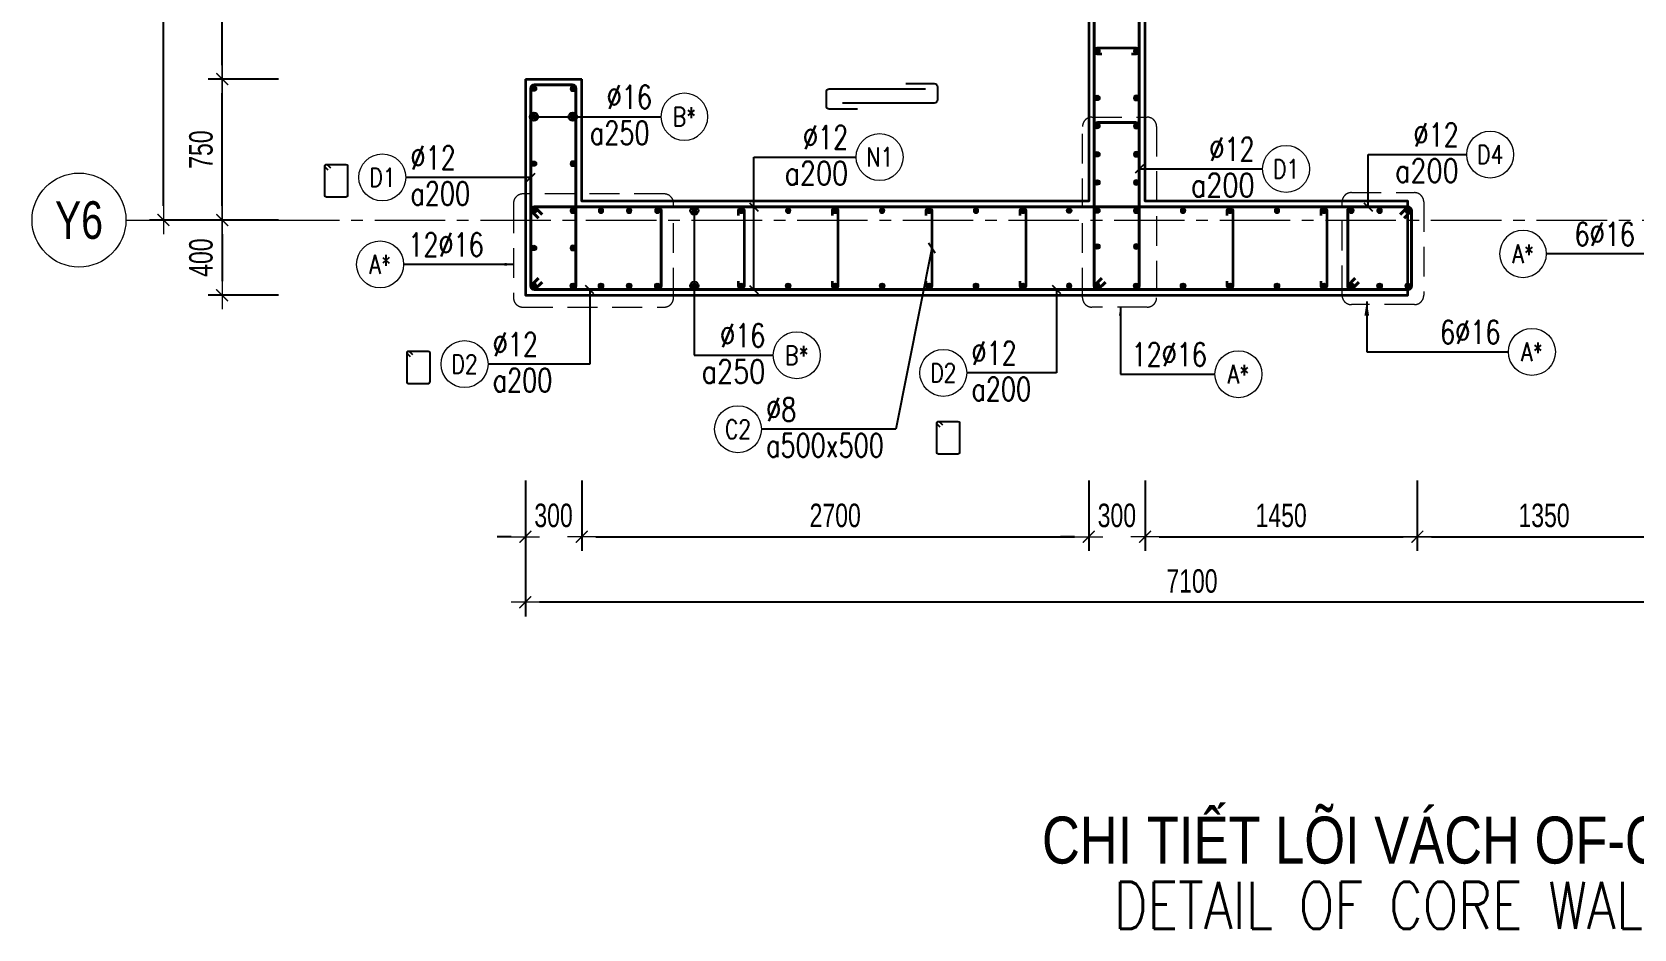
# Model space of a CAD drawing. Header units: millimetres. Extents: x 738475 to 1279438, y -34239 to 156422.
# Drawn here: x 1167946 to 1176477, y 94226 to 98999 of the extents above; entities that cross this region are included whole.
import ezdxf
from ezdxf.enums import TextEntityAlignment as Align

# ---------------------------------------------------------------- set-up
doc = ezdxf.new("R2010")
doc.units = ezdxf.units.MM
doc.header["$MEASUREMENT"] = 0
doc.linetypes.add('HIDDEN2', pattern=[4.7625, 3.175, -1.5875])
doc.linetypes.add('OF_Grid_1$0$CENTER2', pattern=[1.125, 0.75, -0.125, 0.125, -0.125])
doc.layers.get('0').update_dxf_attribs({"lineweight": 20})
doc.layers.get('Defpoints').update_dxf_attribs({"color": 151, "lineweight": 9})
for name, color, linetype, lineweight in [('KC-LEADER', 153, 'Continuous', 18), ('KC-THEP', 6, 'Continuous', 40), ('NDC_S_ANNO', 7, 'Continuous', 20), ('NDC_S_DIM', 1, 'Continuous', 15), ('NDC_S_ENG TITLE', 3, 'Continuous', 20), ('NDC_S_HIDDEN', 8, 'HIDDEN2', 13), ('NDC_S_LEADER', 1, 'Continuous', 15), ('NDC_S_REBAR', 4, 'Continuous', 35), ('NDC_S_STIRRUP', 4, 'Continuous', 40), ('NDC_S_TEXT SYMBOL', 7, 'Continuous', 20), ('NDC_S_VN TEXT', 7, 'Continuous', 20), ('NDC_S_VN TITLE', 6, 'Continuous', 35), ('NDC_S_WALL', 6, 'Continuous', 35), ('OF_Grid_1$0$NDC_S_AXIS', 5, 'OF_Grid_1$0$CENTER2', 13), ('OF_Grid_1$0$NDC_S_SYMBOL', 1, 'Continuous', 15), ('OF_Grid_1$0$NDC_S_TEXT SYMBOL', 7, 'Continuous', 20)]:
    doc.layers.add(name, color=color, linetype=linetype, lineweight=lineweight)
doc.layers.add('Ligature', color=1, linetype='Continuous')
doc.styles.add('NDC_ANNO', font='', dxfattribs={"width": 0.8})
doc.styles.add('NDC_ARIAL', font='arial.ttf', dxfattribs={"width": 0.85})
doc.styles.add('NDC_DIM', font='', dxfattribs={"width": 0.75})
doc.styles.add('NDC_EN TXT', font='romans.shx', dxfattribs={"width": 0.8})
doc.styles.add('NDC_VIE TXT', font='arial.ttf', dxfattribs={"width": 0.8})
doc.styles.add('OF_Grid_1$0$NDC_ANNO', font='', dxfattribs={"width": 0.8})
doc.styles.get('NDC_ANNO').set_extended_font_data('Dotum')
doc.styles.get('NDC_DIM').set_extended_font_data('Dotum')
doc.styles.get('OF_Grid_1$0$NDC_ANNO').set_extended_font_data('Dotum')
doc.dimstyles.new('NDC_1-50', dxfattribs={"dimscale": 50, "dimtxt": 2.5, "dimasz": 1, "dimexe": 1.5, "dimexo": 0, "dimgap": 0.8, "dimtad": 1, "dimdec": 0, "dimdsep": 46, "dimtxsty": 'NDC_ARIAL', "dimblk": 'DIMMARK', "dimcen": 49999.938995, "dimdle": 1.5, "dimclrd": 1, "dimclre": 1, "dimclrt": 3, "dimadec": 0, "dimazin": 0, "dimtfac": 1, "dimtdec": 0, "dimtix": 1, "dimtmove": 2, "dimatfit": 3, "dimfxl": 1, "dimarcsym": 0})
doc.dimstyles.new('NDC_dim_30', dxfattribs={"dimscale": 30, "dimtxt": 2.5, "dimasz": 1.5, "dimexe": 1.5, "dimexo": 2.5, "dimgap": 1, "dimtad": 1, "dimdec": 0, "dimzin": 0, "dimdsep": 46, "dimtxsty": 'NDC_DIM', "dimblk": 'DIMMARK', "dimcen": 0.09, "dimdle": 1.2, "dimclrd": 1, "dimclre": 1, "dimclrt": 3, "dimadec": 0, "dimazin": 0, "dimtfac": 1, "dimtdec": 0, "dimtix": 1, "dimtofl": 0, "dimtmove": 0, "dimatfit": 3, "dimfxl": 6, "dimfxlon": 1, "dimtolj": 1, "dimtzin": 0, "dimarcsym": 0})
doc.dimstyles.new('NDC_dim_50', dxfattribs={"dimscale": 50, "dimtxt": 2.5, "dimasz": 1.5, "dimexe": 1.5, "dimexo": 2.5, "dimgap": 1, "dimtad": 1, "dimdec": 0, "dimzin": 0, "dimdsep": 46, "dimtxsty": 'NDC_DIM', "dimblk": 'DIMMARK', "dimcen": 0.09, "dimdle": 1.2, "dimclrd": 1, "dimclre": 1, "dimclrt": 3, "dimadec": 0, "dimazin": 0, "dimtfac": 1, "dimtdec": 0, "dimtix": 1, "dimtofl": 0, "dimtmove": 0, "dimatfit": 3, "dimfxl": 6, "dimfxlon": 1, "dimtolj": 1, "dimtzin": 0, "dimarcsym": 0})

# ---------------------------------------------------------------- blocks, each defined once
blk = doc.blocks.new('*U9')
blk.add_circle((2.5, 0), 2.5)
at = {"layer": 'NDC_S_VN TEXT', "color": 3, "style": 'NDC_EN TXT', "width": 0.75}
blk.add_attdef('DK2', text='', height=2.5, dxfattribs=at).set_placement((-0.85, 0.85), align=Align.RIGHT)
at = {"layer": 'NDC_S_VN TEXT', "color": 7, "style": 'NDC_EN TXT', "width": 0.8}
blk.add_attdef('SH3', text='', height=2, dxfattribs=at).set_placement((2.5, 0), align=Align.MIDDLE)
blk = doc.blocks.new('DIMMARK')
at = {"layer": 'NDC_S_DIM', "color": 1}
blk.add_line((-1.5, 0), (1, 0), dxfattribs=at)
at = {"layer": 'NDC_S_DIM', "color": 2, "const_width": 0.1}
blk.add_lwpolyline([(-0.42, -0.42), (0.42, 0.42)], dxfattribs=at)
blk = doc.blocks.new('THEP')
at = {"layer": 'KC-LEADER', "color": 6}
blk.add_circle((0, 0), 14, dxfattribs=at)
at = {"layer": 'KC-THEP'}
for p, q in [((-14, 0), (14, 0)), ((9.9, 9.9), (-9.9, -9.9)), ((-9.9, 9.9), (9.9, -9.9)), ((0, 14), (0, -14))]:
    blk.add_line(p, q, dxfattribs=at)
blk = doc.blocks.new('*U10')
blk.add_circle((2.5, 0), 2.5)
at = {"layer": 'NDC_S_VN TEXT', "color": 3, "style": 'NDC_EN TXT'}
for tag, width, p in [('DK2', 0.75, (-0.85, 0.85)), ('KC2', 0.8, (-0.85, -2.97))]:
    blk.add_attdef(tag, text='', height=2.5, dxfattribs=dict(at, width=width)).set_placement(p, align=Align.RIGHT)
at = {"layer": 'NDC_S_VN TEXT', "color": 7, "style": 'NDC_EN TXT', "width": 0.8}
blk.add_attdef('SH3', text='', height=2, dxfattribs=at).set_placement((2.5, 0), align=Align.MIDDLE)
blk = doc.blocks.new('*U11')
blk.add_circle((-2.5, 0), 2.5)
at = {"layer": 'NDC_S_VN TEXT', "color": 3, "style": 'NDC_EN TXT', "width": 0.75}
for tag, p in [('DK1', (0.5, 0.85)), ('KC1', (0.5, -2.97))]:
    blk.add_attdef(tag, p, '', height=2.5, dxfattribs=at)
at = {"layer": 'NDC_S_VN TEXT', "color": 7, "style": 'NDC_EN TXT', "width": 0.8}
blk.add_attdef('SH2', text='', height=2, dxfattribs=at).set_placement((-2.5, 0), align=Align.MIDDLE)
blk = doc.blocks.new('*U13')
blk.add_circle((-2.5, 0), 2.5)
at = {"layer": 'NDC_S_VN TEXT', "color": 3, "style": 'NDC_EN TXT', "width": 0.75}
blk.add_attdef('DK1', (0.5, 0.85), '', height=2.5, dxfattribs=at)
at = {"layer": 'NDC_S_VN TEXT', "color": 7, "style": 'NDC_EN TXT', "width": 0.8}
blk.add_attdef('SH2', text='', height=2, dxfattribs=at).set_placement((-2.5, 0), align=Align.MIDDLE)
blk = doc.blocks.new('*U12')
blk.add_circle((-2.5, 0), 2.5)
at = {"layer": 'NDC_S_VN TEXT', "color": 3, "style": 'NDC_EN TXT', "width": 0.75}
for tag, p in [('DK1', (0.5, 0.85)), ('KC1', (0.5, -2.97))]:
    blk.add_attdef(tag, p, '', height=2.5, dxfattribs=at)
at = {"layer": 'NDC_S_VN TEXT', "color": 7, "style": 'NDC_EN TXT', "width": 0.8}
blk.add_attdef('SH2', text='', height=2, dxfattribs=at).set_placement((-2.5, 0), align=Align.MIDDLE)
blk = doc.blocks.new('*D623')
at = {"layer": 'Defpoints', "color": 0, "transparency": 16777216}
for p in [(1170572.8, 97598.4), (1177672.6, 96776.8), (1170572.8, 95964)]:
    blk.add_point(p, dxfattribs=at)
at = {"layer": 'NDC_S_DIM', "color": 1, "lineweight": -2, "transparency": 16777216}
for p, q in [((1170572.8, 96264), (1170572.8, 95889)), ((1177672.6, 96264), (1177672.6, 95889)), ((1177597.6, 95964), (1170647.8, 95964))]:
    blk.add_line(p, q, dxfattribs=at)
at = {"layer": 'NDC_S_DIM', "color": 1, "lineweight": -2, "transparency": 16777216, "xscale": 75, "yscale": 75, "zscale": 75, "rotation": 180}
blk.add_blockref('DIMMARK', (1170572.8, 95964), dxfattribs=at)
at = {"layer": 'NDC_S_DIM', "color": 1, "lineweight": -2, "transparency": 16777216, "xscale": 75, "yscale": 75, "zscale": 75}
blk.add_blockref('DIMMARK', (1177672.6, 95964), dxfattribs=at)
at = {"layer": 'NDC_S_DIM', "color": 3, "transparency": 16777216, "insert": (1174122.7, 96076.6), "char_height": 125, "attachment_point": 5, "style": 'NDC_DIM'}
blk.add_mtext('\\A1;7100', dxfattribs=at)
blk = doc.blocks.new('*D624')
at = {"layer": 'Defpoints', "color": 0, "ltscale": 200, "transparency": 16777216}
for p in [(1170572.8, 97598.4), (1170872.8, 97598.4), (1170572.8, 96313.1)]:
    blk.add_point(p, dxfattribs=at)
at = {"layer": 'NDC_S_DIM', "color": 1, "lineweight": -2, "ltscale": 200, "transparency": 16777216}
for p, q in [((1170572.8, 96613.1), (1170572.8, 96238.1)), ((1170872.8, 96613.1), (1170872.8, 96238.1)), ((1170497.8, 96313.1), (1170422.8, 96313.1)), ((1170947.8, 96313.1), (1171022.8, 96313.1))]:
    blk.add_line(p, q, dxfattribs=at)
at = {"layer": 'NDC_S_DIM', "color": 1, "lineweight": -2, "ltscale": 200, "transparency": 16777216, "xscale": 75, "yscale": 75, "zscale": 75}
blk.add_blockref('DIMMARK', (1170572.8, 96313.1), dxfattribs=at)
at = {"layer": 'NDC_S_DIM', "color": 1, "lineweight": -2, "ltscale": 200, "transparency": 16777216, "xscale": 75, "yscale": 75, "zscale": 75, "rotation": 180}
blk.add_blockref('DIMMARK', (1170872.8, 96313.1), dxfattribs=at)
at = {"layer": 'NDC_S_DIM', "color": 3, "ltscale": 200, "transparency": 16777216, "insert": (1170722.8, 96425.7), "char_height": 125, "attachment_point": 5, "style": 'NDC_DIM'}
blk.add_mtext('\\A1;300', dxfattribs=at)
blk = doc.blocks.new('*U15')
at = {"layer": 'OF_Grid_1$0$NDC_S_SYMBOL'}
blk.add_line((5, 0), (9, 0), dxfattribs=at)
blk.add_circle((0, 0), 5, dxfattribs=at)
at = {"layer": 'OF_Grid_1$0$NDC_S_TEXT SYMBOL', "color": 7, "style": 'OF_Grid_1$0$NDC_ANNO', "width": 0.8}
blk.add_attdef('GRID', text='', height=4, rotation=270, dxfattribs=at).set_placement((0, 0), align=Align.MIDDLE)
blk = doc.blocks.new('*D601')
at = {"layer": 'Defpoints', "color": 0, "ltscale": 200, "transparency": 16777216}
for p in [(1170872.8, 97998.4), (1168958.2, 97598.4), (1170634.9, 97598.4)]:
    blk.add_point(p, dxfattribs=at)
at = {"layer": 'NDC_S_DIM', "color": 1, "lineweight": -2, "ltscale": 200, "transparency": 16777216}
for p, q in [((1169258.2, 97998.4), (1168883.2, 97998.4)), ((1168958.2, 97923.4), (1168958.2, 97673.4)), ((1169258.2, 97598.4), (1168883.2, 97598.4))]:
    blk.add_line(p, q, dxfattribs=at)
at = {"layer": 'NDC_S_DIM', "color": 1, "lineweight": -2, "ltscale": 200, "transparency": 16777216, "xscale": 75, "yscale": 75, "zscale": 75}
for p, rotation in [((1168958.2, 97998.4), 90), ((1168958.2, 97598.4), 270)]:
    blk.add_blockref('DIMMARK', p, dxfattribs=dict(at, rotation=rotation))
at = {"layer": 'NDC_S_DIM', "color": 3, "ltscale": 200, "transparency": 16777216, "insert": (1168845.6, 97798.4), "char_height": 125, "attachment_point": 5, "rotation": 90, "style": 'NDC_DIM'}
blk.add_mtext('\\A1;400', dxfattribs=at)
blk = doc.blocks.new('*D602')
at = {"layer": 'Defpoints', "color": 0, "ltscale": 200, "transparency": 16777216}
for p in [(1168645.6, 109598.4), (1170686.7, 109598.4), (1170686.8, 97998.6)]:
    blk.add_point(p, dxfattribs=at)
at = {"layer": 'NDC_S_DIM', "color": 1, "lineweight": -2, "ltscale": 200, "transparency": 16777216}
for p, q in [((1168945.6, 109598.4), (1168570.6, 109598.4)), ((1168645.6, 98073.6), (1168645.6, 109523.4)), ((1168945.6, 97998.6), (1168570.6, 97998.6))]:
    blk.add_line(p, q, dxfattribs=at)
at = {"layer": 'NDC_S_DIM', "color": 1, "lineweight": -2, "ltscale": 200, "transparency": 16777216, "xscale": 75, "yscale": 75, "zscale": 75}
for p, rotation in [((1168645.6, 109598.4), 90), ((1168645.6, 97998.6), 270)]:
    blk.add_blockref('DIMMARK', p, dxfattribs=dict(at, rotation=rotation))
at = {"layer": 'NDC_S_DIM', "color": 3, "ltscale": 200, "transparency": 16777216, "insert": (1168533, 103798.5), "char_height": 125, "attachment_point": 5, "rotation": 90, "style": 'NDC_DIM'}
blk.add_mtext('\\A1;11600', dxfattribs=at)
blk = doc.blocks.new('*D592')
at = {"layer": 'Defpoints', "color": 0, "ltscale": 200, "transparency": 16777216}
for p in [(1173572.8, 98098.4), (1170872.8, 97598.4), (1173572.8, 96313.1)]:
    blk.add_point(p, dxfattribs=at)
at = {"layer": 'NDC_S_DIM', "color": 1, "lineweight": -2, "ltscale": 200, "transparency": 16777216}
for p, q in [((1170872.8, 96613.1), (1170872.8, 96238.1)), ((1173572.8, 96613.1), (1173572.8, 96238.1)), ((1170947.8, 96313.1), (1173497.8, 96313.1))]:
    blk.add_line(p, q, dxfattribs=at)
at = {"layer": 'NDC_S_DIM', "color": 1, "lineweight": -2, "ltscale": 200, "transparency": 16777216, "xscale": 75, "yscale": 75, "zscale": 75, "rotation": 180}
blk.add_blockref('DIMMARK', (1170872.8, 96313.1), dxfattribs=at)
at = {"layer": 'NDC_S_DIM', "color": 1, "lineweight": -2, "ltscale": 200, "transparency": 16777216, "xscale": 75, "yscale": 75, "zscale": 75}
blk.add_blockref('DIMMARK', (1173572.8, 96313.1), dxfattribs=at)
at = {"layer": 'NDC_S_DIM', "color": 3, "ltscale": 200, "transparency": 16777216, "insert": (1172222.8, 96425.7), "char_height": 125, "attachment_point": 5, "style": 'NDC_DIM'}
blk.add_mtext('\\A1;2700', dxfattribs=at)
blk = doc.blocks.new('*D593')
at = {"layer": 'Defpoints', "color": 0, "ltscale": 200, "transparency": 16777216}
for p in [(1173572.8, 98098.4), (1173872.8, 98098.4), (1173872.8, 96313.1)]:
    blk.add_point(p, dxfattribs=at)
at = {"layer": 'NDC_S_DIM', "color": 1, "lineweight": -2, "ltscale": 200, "transparency": 16777216}
for p, q in [((1173572.8, 96613.1), (1173572.8, 96238.1)), ((1173872.8, 96613.1), (1173872.8, 96238.1)), ((1173497.8, 96313.1), (1173422.8, 96313.1)), ((1173947.8, 96313.1), (1174022.8, 96313.1))]:
    blk.add_line(p, q, dxfattribs=at)
at = {"layer": 'NDC_S_DIM', "color": 1, "lineweight": -2, "ltscale": 200, "transparency": 16777216, "xscale": 75, "yscale": 75, "zscale": 75}
blk.add_blockref('DIMMARK', (1173572.8, 96313.1), dxfattribs=at)
at = {"layer": 'NDC_S_DIM', "color": 1, "lineweight": -2, "ltscale": 200, "transparency": 16777216, "xscale": 75, "yscale": 75, "zscale": 75, "rotation": 180}
blk.add_blockref('DIMMARK', (1173872.8, 96313.1), dxfattribs=at)
at = {"layer": 'NDC_S_DIM', "color": 3, "ltscale": 200, "transparency": 16777216, "insert": (1173722.8, 96425.7), "char_height": 125, "attachment_point": 5, "style": 'NDC_DIM'}
blk.add_mtext('\\A1;300', dxfattribs=at)
blk = doc.blocks.new('*D594')
at = {"layer": 'Defpoints', "color": 0, "ltscale": 200, "transparency": 16777216}
for p in [(1173872.8, 98098.4), (1175322.8, 98098.4), (1175322.8, 96313.1)]:
    blk.add_point(p, dxfattribs=at)
at = {"layer": 'NDC_S_DIM', "color": 1, "lineweight": -2, "ltscale": 200, "transparency": 16777216}
for p, q in [((1173872.8, 96613.1), (1173872.8, 96238.1)), ((1175322.8, 96613.1), (1175322.8, 96238.1)), ((1173947.8, 96313.1), (1175247.8, 96313.1))]:
    blk.add_line(p, q, dxfattribs=at)
at = {"layer": 'NDC_S_DIM', "color": 1, "lineweight": -2, "ltscale": 200, "transparency": 16777216, "xscale": 75, "yscale": 75, "zscale": 75, "rotation": 180}
blk.add_blockref('DIMMARK', (1173872.8, 96313.1), dxfattribs=at)
at = {"layer": 'NDC_S_DIM', "color": 1, "lineweight": -2, "ltscale": 200, "transparency": 16777216, "xscale": 75, "yscale": 75, "zscale": 75}
blk.add_blockref('DIMMARK', (1175322.8, 96313.1), dxfattribs=at)
at = {"layer": 'NDC_S_DIM', "color": 3, "ltscale": 200, "transparency": 16777216, "insert": (1174597.8, 96425.7), "char_height": 125, "attachment_point": 5, "style": 'NDC_DIM'}
blk.add_mtext('\\A1;1450', dxfattribs=at)
blk = doc.blocks.new('*D595')
at = {"layer": 'Defpoints', "color": 0, "ltscale": 200, "transparency": 16777216}
for p in [(1175322.8, 98098.4), (1176672.8, 98061.2), (1176672.8, 96313.1)]:
    blk.add_point(p, dxfattribs=at)
at = {"layer": 'NDC_S_DIM', "color": 1, "lineweight": -2, "ltscale": 200, "transparency": 16777216}
for p, q in [((1175322.8, 96613.1), (1175322.8, 96238.1)), ((1176672.8, 96613.1), (1176672.8, 96238.1)), ((1175397.8, 96313.1), (1176597.8, 96313.1))]:
    blk.add_line(p, q, dxfattribs=at)
at = {"layer": 'NDC_S_DIM', "color": 1, "lineweight": -2, "ltscale": 200, "transparency": 16777216, "xscale": 75, "yscale": 75, "zscale": 75, "rotation": 180}
blk.add_blockref('DIMMARK', (1175322.8, 96313.1), dxfattribs=at)
at = {"layer": 'NDC_S_DIM', "color": 1, "lineweight": -2, "ltscale": 200, "transparency": 16777216, "xscale": 75, "yscale": 75, "zscale": 75}
blk.add_blockref('DIMMARK', (1176672.8, 96313.1), dxfattribs=at)
at = {"layer": 'NDC_S_DIM', "color": 3, "ltscale": 200, "transparency": 16777216, "insert": (1175997.8, 96425.7), "char_height": 125, "attachment_point": 5, "style": 'NDC_DIM'}
blk.add_mtext('\\A1;1350', dxfattribs=at)
blk = doc.blocks.new('*D583')
at = {"layer": 'Defpoints', "color": 0, "ltscale": 200, "transparency": 16777216}
for p in [(1168958.2, 98748.4), (1170872.8, 98748.4), (1170872.8, 97998.4)]:
    blk.add_point(p, dxfattribs=at)
at = {"layer": 'NDC_S_DIM', "color": 1, "lineweight": -2, "ltscale": 200, "transparency": 16777216}
for p, q in [((1169258.2, 98748.4), (1168883.2, 98748.4)), ((1168958.2, 98073.4), (1168958.2, 98673.4)), ((1169258.2, 97998.4), (1168883.2, 97998.4))]:
    blk.add_line(p, q, dxfattribs=at)
at = {"layer": 'NDC_S_DIM', "color": 1, "lineweight": -2, "ltscale": 200, "transparency": 16777216, "xscale": 75, "yscale": 75, "zscale": 75}
for p, rotation in [((1168958.2, 98748.4), 90), ((1168958.2, 97998.4), 270)]:
    blk.add_blockref('DIMMARK', p, dxfattribs=dict(at, rotation=rotation))
at = {"layer": 'NDC_S_DIM', "color": 3, "ltscale": 200, "transparency": 16777216, "insert": (1168845.6, 98373.4), "char_height": 125, "attachment_point": 5, "rotation": 90, "style": 'NDC_DIM'}
blk.add_mtext('\\A1;750', dxfattribs=at)
blk = doc.blocks.new('*D584')
at = {"layer": 'Defpoints', "color": 0, "ltscale": 200, "transparency": 16777216}
for p in [(1168958.2, 100148.4), (1170628.9, 100148.4), (1170872.8, 98748.4)]:
    blk.add_point(p, dxfattribs=at)
at = {"layer": 'NDC_S_DIM', "color": 1, "lineweight": -2, "ltscale": 200, "transparency": 16777216}
for p, q in [((1169258.2, 100148.4), (1168883.2, 100148.4)), ((1168958.2, 98823.4), (1168958.2, 100073.4)), ((1169258.2, 98748.4), (1168883.2, 98748.4))]:
    blk.add_line(p, q, dxfattribs=at)
at = {"layer": 'NDC_S_DIM', "color": 1, "lineweight": -2, "ltscale": 200, "transparency": 16777216, "xscale": 75, "yscale": 75, "zscale": 75}
for p, rotation in [((1168958.2, 100148.4), 90), ((1168958.2, 98748.4), 270)]:
    blk.add_blockref('DIMMARK', p, dxfattribs=dict(at, rotation=rotation))
at = {"layer": 'NDC_S_DIM', "color": 3, "ltscale": 200, "transparency": 16777216, "insert": (1168845.6, 99448.4), "char_height": 125, "attachment_point": 5, "rotation": 90, "style": 'NDC_DIM'}
blk.add_mtext('\\A1;1400', dxfattribs=at)
blk = doc.blocks.new('Drawing name_symbol')
at = {"layer": 'NDC_S_ENG TITLE', "style": 'NDC_EN TXT', "width": 0.8}
blk.add_attdef('SECTDET1', text='', height=5, dxfattribs=at).set_placement((0, 1.01), align=Align.CENTER)
at = {"layer": 'NDC_S_TEXT SYMBOL', "lineweight": 25, "style": 'NDC_ANNO', "width": 0.8}
blk.add_attdef('SSCALE', text='', height=2.5, dxfattribs=at).set_placement((0, -4), align=Align.CENTER)
at = {"layer": 'NDC_S_VN TITLE', "style": 'NDC_VIE TXT', "width": 0.8}
blk.add_attdef('SECTDET2', text='', height=5, dxfattribs=at).set_placement((0, 7.97), align=Align.CENTER)

msp = doc.modelspace()

# ---------------------------------------------------------------- linework, layer by layer
at = {"layer": 'Ligature', "elevation": 0.03}
for points in [[(1172599.539, 98725.268), (1172749.758, 98725.268, -0.41421356), (1172767.362, 98707.664), (1172767.362, 98638.543, -0.41421356), (1172749.758, 98620.94), (1172261.591, 98620.94)], [(1172703.156, 98695.212), (1172191.487, 98695.212, 0.41421356), (1172173.884, 98677.609), (1172173.884, 98608.488, 0.41421356), (1172191.487, 98590.884), (1172341.706, 98590.884)]]:
    msp.add_lwpolyline(points, format="xyb", dxfattribs=at)
at = {"layer": 'Ligature'}
for points in [[(1169523.113, 98264.403), (1169507.148, 98280.369, -0.66817864), (1169512.921, 98294.307), (1169617.55, 98294.307, -0.41421356), (1169625.715, 98286.142), (1169625.715, 98129.035, -0.41421356), (1169617.55, 98120.87), (1169512.921, 98120.87, -0.41421356), (1169504.756, 98129.035), (1169504.756, 98286.142, -0.66817864), (1169518.694, 98291.916), (1169534.66, 98275.95)], [(1169960.926, 97270.802), (1169944.96, 97286.768, -0.66817864), (1169950.733, 97300.706), (1170055.362, 97300.706, -0.41421356), (1170063.527, 97292.541), (1170063.527, 97135.433, -0.41421356), (1170055.362, 97127.269), (1169950.733, 97127.269, -0.41421356), (1169942.568, 97135.433), (1169942.568, 97292.541, -0.66817864), (1169956.506, 97298.314), (1169972.472, 97282.349)], [(1172782.317, 96896.509), (1172766.351, 96912.475, -0.66817864), (1172772.124, 96926.414), (1172876.753, 96926.414, -0.41421356), (1172884.918, 96918.249), (1172884.918, 96761.141, -0.41421356), (1172876.753, 96752.976), (1172772.124, 96752.976, -0.41421356), (1172763.959, 96761.141), (1172763.959, 96918.249, -0.66817864), (1172777.898, 96924.022), (1172793.864, 96908.056)]]:
    msp.add_lwpolyline(points, format="xyb", dxfattribs=at)
at = {"layer": 'NDC_S_HIDDEN', "ltscale": 50}
for points in [[(1173884.345, 97534.963), (1173589.945, 97534.963, -0.41421356), (1173539.945, 97584.963), (1173539.945, 98495.907, -0.41421356), (1173589.945, 98545.907), (1173884.345, 98545.907, -0.41421356), (1173934.345, 98495.907), (1173934.345, 97584.963, -0.41421356)], [(1170559.605, 97534.963), (1171311.815, 97534.963, 0.41421356), (1171361.815, 97584.963), (1171361.815, 98087.413, 0.41421356), (1171311.815, 98137.413), (1170559.605, 98137.413, 0.41421356), (1170509.605, 98087.413), (1170509.605, 97584.963, 0.41421356)], [(1174971.975, 98144.521), (1175307.199, 98144.521, -0.41421356), (1175357.199, 98094.521), (1175357.199, 97598.363, -0.41421356), (1175307.199, 97548.363), (1174971.975, 97548.363, -0.41421356), (1174921.975, 97598.363), (1174921.975, 98094.521, -0.41421356)]]:
    msp.add_lwpolyline(points, format="xyb", close=True, dxfattribs=at)
at = {"layer": 'NDC_S_REBAR'}
for points in [[(1173800.487, 98883.363), (1173825.487, 98883.363, 1), (1173825.487, 98913.363), (1173618.463, 98913.363, 1), (1173618.463, 98883.363), (1173643.463, 98883.363)], [(1171707.605, 98023.363), (1171707.605, 98048.363, -1), (1171737.605, 98048.363), (1171737.605, 97648.363, -1), (1171707.605, 97648.363), (1171707.605, 97673.363)], [(1172207.605, 98023.363), (1172207.605, 98048.363, -1), (1172237.605, 98048.363), (1172237.605, 97648.363, -1), (1172207.605, 97648.363), (1172207.605, 97673.363)], [(1172707.605, 98023.363), (1172707.605, 98048.363, -1), (1172737.605, 98048.363), (1172737.605, 97648.363, -1), (1172707.605, 97648.363), (1172707.605, 97673.363)], [(1173207.605, 98023.363), (1173207.605, 98048.363, -1), (1173237.605, 98048.363), (1173237.605, 97648.363, -1), (1173207.605, 97648.363), (1173207.605, 97673.363)], [(1174310.487, 98023.363), (1174310.487, 98048.363, -1), (1174340.487, 98048.363), (1174340.487, 97648.363, -1), (1174310.487, 97648.363), (1174310.487, 97673.363)], [(1174810.487, 98023.363), (1174810.487, 98048.363, -1), (1174840.487, 98048.363), (1174840.487, 97648.363, -1), (1174810.487, 97648.363), (1174810.487, 97673.363)]]:
    msp.add_lwpolyline(points, format="xyb", dxfattribs=at)
at = {"layer": 'NDC_S_STIRRUP'}
for points in [[(1173641.975, 97688.363), (1173601.975, 97648.363, 0.41421356), (1173621.975, 97628.363), (1173821.975, 97628.363, 0.41421356), (1173841.975, 97648.363), (1173841.975, 109948.363, 0.41421356), (1173821.975, 109968.363), (1173621.975, 109968.363, 0.41421356), (1173601.975, 109948.363), (1173601.975, 97648.363, 0.41421356), (1173621.975, 97628.363), (1173661.975, 97668.363)], [(1170641.975, 97688.363), (1170601.975, 97648.363, 0.41421356), (1170621.975, 97628.363), (1170821.975, 97628.363, 0.41421356), (1170841.975, 97648.363), (1170841.975, 98698.363, 0.41421356), (1170821.975, 98718.363), (1170621.975, 98718.363, 0.41421356), (1170601.975, 98698.363), (1170601.975, 97648.363, 0.41421356), (1170621.975, 97628.363), (1170661.975, 97668.363)], [(1173641.975, 97688.363), (1173601.975, 97648.363, 0.41421356), (1173621.975, 97628.363), (1173821.975, 97628.363, 0.41421356), (1173841.975, 97648.363), (1173841.975, 98496.974, 0.41421356), (1173821.975, 98516.974), (1173621.975, 98516.974, 0.41421356), (1173601.975, 98496.974), (1173601.975, 97648.363, 0.41421356), (1173621.975, 97628.363), (1173661.975, 97668.363)], [(1175231.975, 98028.363), (1175271.975, 98068.363, -0.41421356), (1175291.975, 98048.363), (1175291.975, 97648.363, -0.41421356), (1175271.975, 97628.363), (1170621.975, 97628.363, -0.41421356), (1170601.975, 97648.363), (1170601.975, 98048.363, -0.41421356), (1170621.975, 98068.363), (1175271.975, 98068.363, -0.41421356), (1175291.975, 98048.363), (1175251.975, 98008.363)], [(1170661.975, 98028.363), (1170621.975, 98068.363, 0.41421356), (1170601.975, 98048.363), (1170601.975, 97648.363, 0.41421356), (1170621.975, 97628.363), (1171275.487, 97628.363, 0.41421356), (1171295.487, 97648.363), (1171295.487, 98048.363, 0.41421356), (1171275.487, 98068.363), (1170621.975, 98068.363, 0.41421356), (1170601.975, 98048.363), (1170641.975, 98008.363)], [(1174991.975, 97688.363), (1174951.975, 97648.363, 0.41421356), (1174971.975, 97628.363), (1175271.975, 97628.363, 0.41421356), (1175291.975, 97648.363), (1175291.975, 98048.363, 0.41421356), (1175271.975, 98068.363), (1174971.975, 98068.363, 0.41421356), (1174951.975, 98048.363), (1174951.975, 97648.363, 0.41421356), (1174971.975, 97628.363), (1175011.975, 97668.363)]]:
    msp.add_lwpolyline(points, format="xyb", dxfattribs=at)
at = {"layer": 'NDC_S_WALL'}
for points in [[(1173572.774, 109498.363), (1173572.774, 98098.363), (1170872.774, 98098.363), (1170872.774, 98098.363), (1170872.774, 98748.363)], [(1170572.774, 98748.363), (1170572.774, 97598.363), (1170572.774, 97598.363), (1175272.774, 97598.363), (1175272.774, 97598.363), (1175272.774, 98098.363), (1175272.774, 98098.363), (1173872.774, 98098.363), (1173872.774, 99648.363)], [(1170572.774, 98748.363), (1170872.774, 98748.363)]]:
    msp.add_lwpolyline(points, dxfattribs=at)
at = {"layer": 'OF_Grid_1$0$NDC_S_AXIS', "ltscale": 500}
msp.add_line((1168645.595, 97998.363), (1184495.919, 97998.363), dxfattribs=at)

# ---------------------------------------------------------------- block references
at = {"layer": 'KC-THEP'}
for p, rotation in [((1173618.463, 98898.363), 189.6685644363809), ((1170618.463, 98697.518), 189.6685644363809), ((1173618.463, 98648.363), 189.6685644363809), ((1170618.463, 98548.363), 189.6685644363809), ((1173618.463, 98498.363), 189.6685644363809), ((1173618.463, 98348.363), 189.6685644363809), ((1170618.463, 98298.363), 189.6685644363809), ((1173618.463, 98198.363), 189.6685644363809), ((1170618.463, 98048.363), 189.6685644363809), ((1173468.463, 98048.363), 189.6685644363809), ((1173618.463, 98048.363), 189.6685644363809), ((1170618.463, 97849.931), 189.6685644363809), ((1173618.463, 97857.697), 189.6685644363809), ((1170825.487, 97648.363), 9.66856443638095), ((1170975.487, 97648.363), 9.66856443638095), ((1171125.487, 97648.363), 9.66856443638095), ((1171275.487, 97648.363), 9.66856443638095), ((1171472.605, 97648.363), 9.668564436380946), ((1171722.605, 97648.363), 9.668564436380946), ((1171972.605, 97648.363), 9.668564436380946), ((1172222.605, 97648.363), 9.668564436380946), ((1172472.605, 97648.363), 9.668564436380946), ((1172722.605, 97648.363), 9.668564436380946), ((1172972.605, 97648.363), 9.668564436380946), ((1173222.605, 97648.363), 9.668564436380946), ((1173825.487, 97648.363), 9.668564436380946), ((1174075.487, 97648.363), 9.668564436380946), ((1174325.487, 97648.363), 9.668564436380946), ((1174575.487, 97648.363), 9.668564436380946), ((1174825.487, 97648.363), 9.668564436380946), ((1174971.975, 97648.363), 9.668564436380946), ((1175121.975, 97648.363), 9.668564436380946), ((1175271.975, 97648.363), 9.668564436380946)]:
    msp.add_blockref('THEP', p, dxfattribs=dict(at, rotation=rotation))
at = {"layer": 'KC-THEP', "xscale": -1}
for p, rotation in [((1173825.487, 98898.363), 170.331435563619), ((1170825.487, 98697.518), 170.331435563619), ((1173825.487, 98648.363), 170.331435563619), ((1170825.487, 98548.363), 170.331435563619), ((1173825.487, 98498.363), 170.331435563619), ((1173825.487, 98348.363), 170.331435563619), ((1170825.487, 98298.363), 170.331435563619), ((1173825.487, 98198.363), 170.331435563619), ((1170825.487, 98048.363), 170.331435563619), ((1170975.487, 98048.363), 170.331435563619), ((1171125.487, 98048.363), 170.331435563619), ((1171275.487, 98048.363), 170.331435563619), ((1171472.605, 98048.363), 170.331435563619), ((1171722.605, 98048.363), 170.331435563619), ((1171972.605, 98048.363), 170.331435563619), ((1172222.605, 98048.363), 170.331435563619), ((1172472.605, 98048.363), 170.331435563619), ((1172722.605, 98048.363), 170.331435563619), ((1172972.605, 98048.363), 170.331435563619), ((1173222.605, 98048.363), 170.331435563619), ((1173825.487, 98048.363), 170.331435563619), ((1174075.487, 98048.363), 170.331435563619), ((1174325.487, 98048.363), 170.331435563619), ((1174575.487, 98048.363), 170.331435563619), ((1174825.487, 98048.363), 170.331435563619), ((1174971.975, 98048.363), 170.331435563619), ((1175121.975, 98048.363), 170.331435563619), ((1175271.975, 98048.363), 170.331435563619), ((1170825.487, 97849.931), 170.331435563619), ((1173825.487, 97857.697), 170.331435563619), ((1170618.463, 97648.363), 350.3314355636191), ((1173468.463, 97648.363), 350.3314355636191), ((1173618.463, 97648.363), 350.3314355636191)]:
    msp.add_blockref('THEP', p, dxfattribs=dict(at, rotation=rotation))
at = {"layer": 'NDC_S_ANNO'}
ref = msp.add_blockref('Drawing name_symbol', (1176599.008, 94174.947), dxfattribs=dict(at, xscale=50, yscale=50, zscale=50))
ref.add_attrib('SECTDET1', 'DETAIL OF CORE WALL OF-CW4+CW5+CW7', dxfattribs={"layer": 'NDC_S_ENG TITLE', "height": 250, "style": 'NDC_EN TXT', "width": 0.8}).set_placement((1176599.008, 94225.511), align=Align.CENTER)
ref.add_attrib('SECTDET2', 'CHI TIẾT LÕI VÁCH OF-CW4+CW5+CW7 TẦNG 4F', dxfattribs={"layer": 'NDC_S_VN TITLE', "height": 250, "style": 'NDC_VIE TXT', "width": 0.8}).set_placement((1176599.008, 94573.48), align=Align.CENTER)
at = {"layer": 'NDC_S_VN TEXT'}
ref = msp.add_blockref('*U11', (1171294.434, 98548.363), dxfattribs=dict(at, xscale=-50, yscale=50, zscale=50))
ref.add_attrib('SH2', 'B*', dxfattribs={"color": 7, "height": 100, "style": 'NDC_EN TXT', "width": 0.8}).set_placement((1171419.434, 98548.363), align=Align.MIDDLE)
ref.add_attrib('DK1', '%%C16', (1171006.041, 98590.638), dxfattribs={"color": 3, "height": 125, "style": 'NDC_EN TXT', "width": 0.75})
ref.add_attrib('KC1', 'a250', (1170916.755, 98399.736), dxfattribs={"color": 3, "height": 125, "style": 'NDC_EN TXT', "width": 0.75})
at = {"layer": 'NDC_S_VN TEXT', "xscale": 50, "yscale": 50, "zscale": 50}
for name, p, values in [('*U10', (1172334.544, 98333.641), {'SH3': 'N1', 'DK2': '%%C12', 'KC2': 'a200'}), ('*U10', (1175585.846, 98347.089), {'SH3': 'D4', 'DK2': '%%C12', 'KC2': 'a200'}), ('*U11', (1169936.038, 98225.404), {'SH2': 'D1', 'DK1': '%%C12', 'KC1': 'a200'}), ('*U10', (1174498.728, 98270.345), {'SH3': 'D1', 'DK2': '%%C12', 'KC2': 'a200'}), ('*U13', (1169924.234, 97762.513), {'SH2': 'A*', 'DK1': '12%%C16'}), ('*U10', (1171893.216, 97278.651), {'SH3': 'B*', 'DK2': '%%C16', 'KC2': 'a250'}), ('*U9', (1175808.23, 97296.87), {'SH3': 'A*', 'DK2': '6%%C16'}), ('*U11', (1170373.85, 97231.803), {'SH2': 'D2', 'DK1': '%%C12', 'KC1': 'a200'}), ('*U11', (1172923.586, 97185.153), {'SH2': 'D2', 'DK1': '%%C12', 'KC1': 'a200'}), ('*U9', (1174245.191, 97178.058), {'SH3': 'A*', 'DK2': '12%%C16'}), ('*U12', (1171830.17, 96885.343), {'SH2': 'C2', 'DK1': '%%c8', 'KC1': 'a500x500'})]:
    msp.add_blockref(name, p, dxfattribs=at).add_auto_attribs(values)
at = {"layer": 'NDC_S_VN TEXT'}
ref = msp.add_blockref('*U9', (1176010.763, 97818.505), dxfattribs=dict(at, xscale=-50, yscale=50, zscale=50))
ref.add_attrib('SH3', 'A*', dxfattribs={"color": 7, "height": 100, "style": 'NDC_EN TXT', "width": 0.8}).set_placement((1175885.763, 97818.505), align=Align.MIDDLE)
ref.add_attrib('DK2', '6%%C16', dxfattribs={"color": 3, "height": 125, "style": 'NDC_EN TXT', "width": 0.75}).set_placement((1176481.834, 97860.781), align=Align.RIGHT)
at = {"layer": 'OF_Grid_1$0$NDC_S_AXIS'}
ref = msp.add_blockref('*U15', (1168195.595, 97998.363), dxfattribs=dict(at, xscale=50, yscale=50, zscale=50))
ref.add_attrib('GRID', 'Y6', dxfattribs={"layer": 'OF_Grid_1$0$NDC_S_TEXT SYMBOL', "color": 7, "height": 200, "style": 'OF_Grid_1$0$NDC_ANNO', "width": 0.8}).set_placement((1168195.595, 97998.363), align=Align.MIDDLE)

# ---------------------------------------------------------------- dimensions: what is measured, and where the dimension line sits
at = {"layer": 'NDC_S_DIM', "ltscale": 200}
for base, p1, p2, angle, picture, middle in [((1168645.595, 109598.363), (1170686.76, 97998.617), (1170686.662, 109598.363), 90, '*D602', (1168533.01, 103798.49)), ((1168958.191, 100148.363), (1170872.774, 98748.363), (1170628.864, 100148.363), 90, '*D584', (1168845.606, 99448.363)), ((1168958.191, 98748.363), (1170872.774, 97998.363), (1170872.774, 98748.363), 90, '*D583', (1168845.606, 98373.363)), ((1173572.774, 96313.143), (1170872.774, 97598.363), (1173572.774, 98098.363), 180, '*D592', (1172222.774, 96425.728)), ((1173872.774, 96313.143), (1173572.774, 98098.363), (1173872.774, 98098.363), 180, '*D593', (1173722.774, 96425.728)), ((1175322.774, 96313.143), (1173872.774, 98098.363), (1175322.774, 98098.363), 180, '*D594', (1174597.774, 96425.728)), ((1176672.774, 96313.143), (1175322.774, 98098.363), (1176672.774, 98061.152), 180, '*D595', (1175997.774, 96425.728)), ((1170572.774, 96313.143), (1170872.774, 97598.363), (1170572.774, 97598.363), 180, '*D624', (1170722.774, 96425.728))]:
    dim = msp.add_linear_dim(base=base, p1=p1, p2=p2, angle=angle, dimstyle='NDC_dim_50', override={"dimtmove": 1}, dxfattribs=at)
    dim.commit()
    dim.dimension.update_dxf_attribs({"geometry": picture, "text_midpoint": middle})
dim = msp.add_linear_dim(base=(1168958.191, 97598.363), p1=(1170872.774, 97998.363), p2=(1170634.87, 97598.363), angle=90, dimstyle='NDC_dim_50', override={"dimtmove": 1}, dxfattribs=at)
dim.commit()
dim.dimension.update_dxf_attribs({"geometry": '*D601', "text_midpoint": (1168958.191, 97798.363), "dimtype": 160})
at = {"layer": 'NDC_S_DIM'}
dim = msp.add_linear_dim(base=(1170572.774, 95963.993), p1=(1177672.574, 96776.799), p2=(1170572.774, 97598.363), angle=180, dimstyle='NDC_dim_50', override={"dimtmove": 1}, dxfattribs=at)
dim.commit()
dim.dimension.update_dxf_attribs({"geometry": '*D623', "text_midpoint": (1174122.674, 96076.578)})

# ---------------------------------------------------------------- leaders
at = {"layer": 'NDC_S_LEADER'}
for points, dimstyle, override in [([(1170618.463, 98548.363), (1171294.434, 98548.363)], 'NDC_dim_30', {"dimtad": 0, "dimldrblk": 'Origin'}), ([(1170825.487, 98548.363), (1171294.434, 98548.363)], 'NDC_dim_30', {"dimtad": 0, "dimldrblk": 'Origin'}), ([(1171789.805, 97628.363), (1171789.805, 98333.46), (1172334.543, 98333.46)], 'NDC_dim_30', {"dimtad": 0, "dimldrblk": 'Oblique'}), ([(1171789.805, 98068.363), (1171789.805, 98333.46), (1172334.543, 98333.46)], 'NDC_dim_30', {"dimtad": 0, "dimldrblk": 'Oblique'}), ([(1173841.975, 98270.345), (1174498.728, 98270.345)], 'NDC_dim_30', {"dimtad": 0, "dimldrblk": 'Oblique'}), ([(1175061.364, 98068.363), (1175061.364, 98347.089), (1175585.846, 98347.089)], 'NDC_dim_30', {"dimtad": 0, "dimldrblk": 'Oblique'}), ([(1170601.975, 98225.404), (1169933.963, 98225.404)], 'NDC_dim_30', {"dimtad": 0, "dimldrblk": 'Oblique'}), ([(1171472.605, 98048.363), (1171472.605, 97278.47), (1171893.216, 97278.47)], 'NDC_dim_30', {"dimgap": 1, "dimtad": 0, "dimldrblk": 'Origin'}), ([(1172737.605, 97848.363), (1172545.489, 96885.342), (1171830.17, 96885.342)], 'NDC_dim_30', {"dimtad": 0, "dimldrblk": 'Oblique'}), ([(1176639.068, 97818.505), (1176010.763, 97818.505)], 'NDC_dim_50', {"dimgap": 1, "dimtad": 0}), ([(1170915.441, 97628.363), (1170915.441, 97231.803), (1170373.85, 97231.803)], 'NDC_dim_30', {"dimgap": 1, "dimtad": 0, "dimldrblk": 'Oblique'}), ([(1171472.605, 97648.363), (1171472.605, 97278.47), (1171893.216, 97278.47)], 'NDC_dim_30', {"dimgap": 1, "dimtad": 0, "dimldrblk": 'Origin'}), ([(1173402.048, 97628.363), (1173402.048, 97185.153), (1172923.586, 97185.153)], 'NDC_dim_30', {"dimtad": 0, "dimldrblk": 'Oblique'}), ([(1173741.464, 97534.963), (1173741.464, 97178.058), (1174245.191, 97178.058)], 'NDC_dim_30', {"dimtad": 0}), ([(1175053.667, 97565.189), (1175053.667, 97296.689), (1175808.23, 97296.689)], 'NDC_dim_50', {"dimgap": 1, "dimtad": 0})]:
    msp.add_leader(points, dimstyle=dimstyle, override=override, dxfattribs=at)
msp.add_leader([(1170512.363, 97762.513), (1169924.234, 97762.513)], dimstyle='NDC_1-50', dxfattribs=at)

doc.saveas('drawing.dxf')
